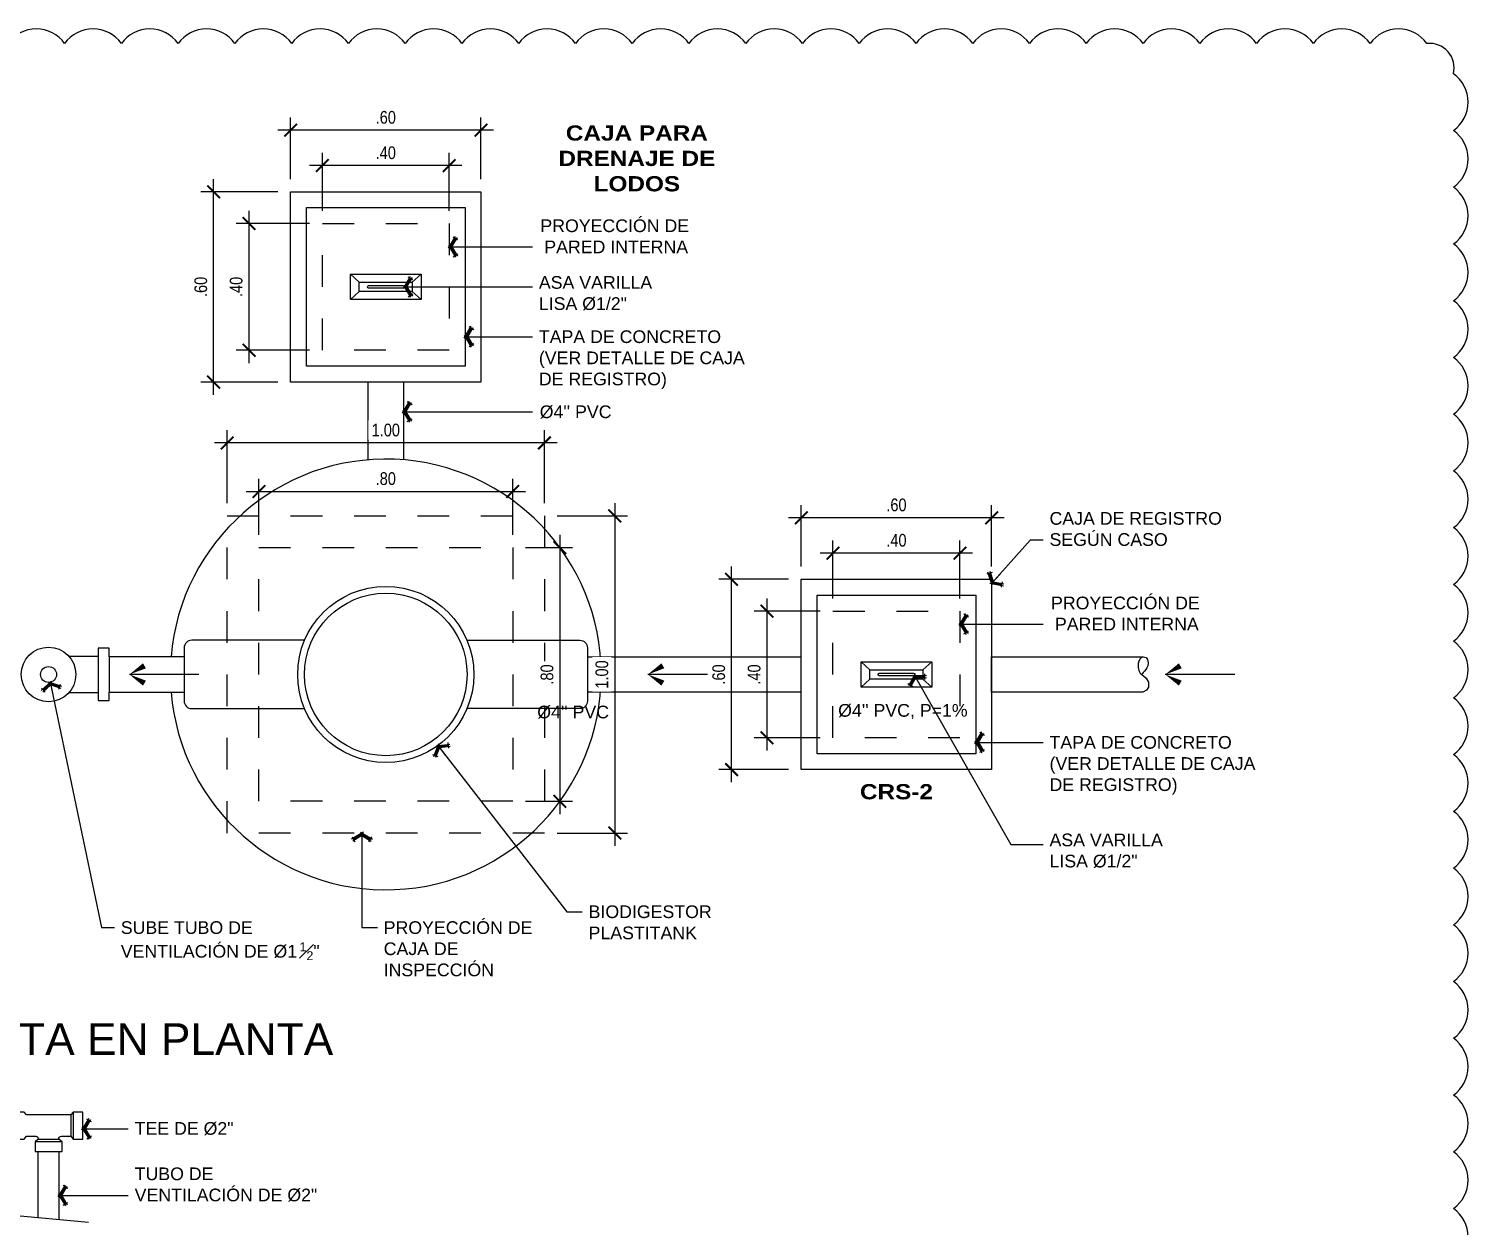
# Model space of a CAD drawing. Header units: metres. Extents: x 2 to 147, y 24 to 94.
# Drawn here: x 5.846 to 10.383, y 80.236 to 84.011 of the extents above; entities that cross this region are included whole.
import ezdxf
from ezdxf.xclip import XClip

# ---------------------------------------------------------------- set-up
doc = ezdxf.new("R2010")
doc.units = ezdxf.units.M
doc.header["$MEASUREMENT"] = 0
doc.header["$XCLIPFRAME"] = 0
doc.header["$PDMODE"] = 35
doc.linetypes.add('CONTINUA', pattern=[0])
doc.linetypes.add('HIDDEN', pattern=[0.375, 0.25, -0.125])
doc.layers.get('Defpoints').update_dxf_attribs({"color": 171})
for name, color, linetype in [('A RESIDUAL', 5, 'Continuous'), ('Cotas', 1, 'Continuous'), ('DET HIDRO', 6, 'Continuous'), ('TEXTOS', 2, 'Continuous'), ('TEXTOS HIDRO', 2, 'Continuous')]:
    doc.layers.add(name, color=color, linetype=linetype)
doc.styles.add('ARIAL', font='arial.ttf')
doc.styles.add('COTAS', font='ARIALN.TTF')
doc.styles.add('TEXTO HIDROSANITARIO', font='arial.ttf')
doc.styles.add('TITULOS', font='')
doc.styles.get('TITULOS').set_extended_font_data('Arial Black', bold=True)
doc.dimstyles.new('ESC-20', dxfattribs={"dimtxt": 0.04, "dimasz": 0.04, "dimexe": 0.04, "dimexo": 0.04, "dimgap": 0.02, "dimtad": 1, "dimzin": 4, "dimdsep": 46, "dimtxsty": 'COTAS', "dimblk": 'ARCHTICK', "dimcen": 0.04, "dimdle": 0.04, "dimclrd": 1, "dimclre": 1, "dimclrt": 2, "dimazin": 0, "dimtfac": 0.7499999999999999, "dimtmove": 1, "dimatfit": 3, "dimldrblk": 'FLE', "dimfxl": 0.1, "dimtvp": 1.5, "dimtfill": 1, "dimtolj": 1, "dimtzin": 0, "dimarcsym": 0})

# ---------------------------------------------------------------- blocks, each defined once
blk = doc.blocks.new('_ARCHTICK')
at = {"color": 0, "linetype": 'ByBlock', "const_width": 0.15}
blk.add_lwpolyline([(-0.5, -0.5), (0.5, 0.5)], dxfattribs=at)
blk = doc.blocks.new('FLE')
at = {"linetype": 'Continuous'}
h = blk.add_hatch(color=2, dxfattribs=at)
h.paths.add_polyline_path([(-0.5723325628787279, -0.6174137853085995), (-0.4220655746757984, -0.7071067774668336), (3.725290298461914e-09, 3.725290298461914e-09), (-0.2038039118051529, 3.725290298461914e-09)])
h.paths.add_polyline_path([(-0.4220655765384436, 0.7071067839860916), (-0.5723325610160828, 0.6174137927591801), (-0.2038039118051529, 3.725290298461914e-09), (3.725290298461914e-09, 3.725290298461914e-09)])
at = {"color": 1, "linetype": 'Continuous'}
for p, q in [((0, 0), (-1, 0)), ((-0.3089696932584047, 0.7746126838028431), (-0.685428449884057, 0.5499078882858157)), ((-0.203803913667798, 0), (-0.6398384645581245, 0.7305096760392189)), ((-0.203803913667798, 0), (-0.6398384645581245, -0.7305096751078963)), ((0.06750589981675148, -0.1130958832800388), (-0.4895714800804853, 0.820202668197453)), ((0.06750590354204178, 0.113095885142684), (-0.4895714800804853, -0.820202668197453)), ((-0.6854284480214119, -0.549907885491848), (-0.3089696951210499, -0.7746126800775528))]:
    blk.add_line(p, q, dxfattribs=at)
blk = doc.blocks.new('FLECHA')
at = {"color": 2, "linetype": 'Continuous'}
blk.add_line((-0.8999999996740371, 1.4210854715202e-14), (3.492459654808044e-10, 1.4210854715202e-14), dxfattribs=at)
for points in [[(-0.1761057155672461, 0.1449759528041028), (3.492459654808044e-10, 1.4210854715202e-14), (-0.213605715543963, 0.08002404728905788)], [(-0.213605715543963, -0.08002404682336817), (3.492459654808044e-10, 1.4210854715202e-14), (-0.1761057155672461, -0.1449759528040744)]]:
    blk.add_solid(points, dxfattribs=at)
blk = doc.blocks.new('*D96')
at = {"layer": 'Cotas', "color": 1, "lineweight": -2, "transparency": 16777216}
for p, q in [((6.470960439726781, 82.5154109094221), (6.470960439726781, 82.74552390956542)), ((7.470960439726781, 82.5154109094221), (7.470960439726781, 82.74552390956542)), ((7.510960439726781, 82.70552390956541), (6.430960439726781, 82.70552390956541))]:
    blk.add_line(p, q, dxfattribs=at)
at = {"layer": 'Defpoints', "color": 0, "transparency": 16777216}
for p in [(6.470960439726781, 82.70552390956541), (6.470960439726781, 82.4754109094221), (7.470960439726781, 82.4754109094221)]:
    blk.add_point(p, dxfattribs=at)
at = {"layer": 'Cotas', "color": 1, "lineweight": -2, "transparency": 16777216, "xscale": 0.04, "yscale": 0.04, "zscale": 0.04, "rotation": 180}
blk.add_blockref('_ARCHTICK', (6.470960439726781, 82.70552390956541), dxfattribs=at)
at = {"layer": 'Cotas', "color": 1, "lineweight": -2, "transparency": 16777216, "xscale": 0.04, "yscale": 0.04, "zscale": 0.04}
blk.add_blockref('_ARCHTICK', (7.470960439726781, 82.70552390956541), dxfattribs=at)
at = {"layer": 'Cotas', "color": 2, "transparency": 16777216, "insert": (6.970960439726781, 82.74594682907428), "char_height": 0.04, "attachment_point": 5, "style": 'COTAS', "bg_fill": 3, "box_fill_scale": 1.25, "bg_fill_color": 256, "bg_fill_true_color": 13158600, "bg_fill_transparency": 0}
blk.add_mtext('\\A1;1.00', dxfattribs=at)
blk = doc.blocks.new('*D97')
at = {"layer": 'Cotas', "color": 1, "lineweight": -2, "transparency": 16777216}
for p, q in [((6.770960439680209, 83.43748164916629), (6.770960439680209, 83.6199141095321)), ((7.170960439773353, 83.43748164916629), (7.170960439773353, 83.6199141095321)), ((7.210960439773353, 83.5799141095321), (6.730960439680209, 83.5799141095321))]:
    blk.add_line(p, q, dxfattribs=at)
at = {"layer": 'Defpoints', "color": 0, "transparency": 16777216}
for p in [(6.770960439680209, 83.5799141095321), (6.770960439680209, 83.39748164916628), (7.170960439773353, 83.39748164916628)]:
    blk.add_point(p, dxfattribs=at)
at = {"layer": 'Cotas', "color": 1, "lineweight": -2, "transparency": 16777216, "xscale": 0.04, "yscale": 0.04, "zscale": 0.04, "rotation": 180}
blk.add_blockref('_ARCHTICK', (6.770960439680209, 83.5799141095321), dxfattribs=at)
at = {"layer": 'Cotas', "color": 1, "lineweight": -2, "transparency": 16777216, "xscale": 0.04, "yscale": 0.04, "zscale": 0.04}
blk.add_blockref('_ARCHTICK', (7.170960439773353, 83.5799141095321), dxfattribs=at)
at = {"layer": 'Cotas', "color": 2, "transparency": 16777216, "insert": (6.970960439726781, 83.62033702904097), "char_height": 0.04, "attachment_point": 5, "style": 'COTAS', "bg_fill": 3, "box_fill_scale": 1.25, "bg_fill_color": 256, "bg_fill_true_color": 13158600, "bg_fill_transparency": 0}
blk.add_mtext('\\A1;.40', dxfattribs=at)
blk = doc.blocks.new('*D98')
at = {"layer": 'Cotas', "color": 1, "lineweight": -2, "transparency": 16777216}
for p, q in [((6.670960439703492, 83.53748164902659), (6.670960439703492, 83.73149819527039)), ((7.27096043975007, 83.53748164902659), (7.27096043975007, 83.73149819527039)), ((7.31096043975007, 83.69149819527038), (6.630960439703492, 83.69149819527038))]:
    blk.add_line(p, q, dxfattribs=at)
at = {"layer": 'Defpoints', "color": 0, "transparency": 16777216}
for p in [(6.670960439703492, 83.69149819527038), (6.670960439703492, 83.49748164902658), (7.27096043975007, 83.49748164902658)]:
    blk.add_point(p, dxfattribs=at)
at = {"layer": 'Cotas', "color": 1, "lineweight": -2, "transparency": 16777216, "xscale": 0.04, "yscale": 0.04, "zscale": 0.04, "rotation": 180}
blk.add_blockref('_ARCHTICK', (6.670960439703492, 83.69149819527038), dxfattribs=at)
at = {"layer": 'Cotas', "color": 1, "lineweight": -2, "transparency": 16777216, "xscale": 0.04, "yscale": 0.04, "zscale": 0.04}
blk.add_blockref('_ARCHTICK', (7.27096043975007, 83.69149819527038), dxfattribs=at)
at = {"layer": 'Cotas', "color": 2, "transparency": 16777216, "insert": (6.970960439726781, 83.73192111477925), "char_height": 0.04, "attachment_point": 5, "style": 'COTAS', "bg_fill": 3, "box_fill_scale": 1.25, "bg_fill_color": 256, "bg_fill_true_color": 13158600, "bg_fill_transparency": 0}
blk.add_mtext('\\A1;.60', dxfattribs=at)
blk = doc.blocks.new('*D42')
at = {"layer": 'Cotas', "color": 1, "lineweight": -2, "transparency": 16777216}
for p, q in [((6.730960439563797, 83.39748164916631), (6.499844706871026, 83.39748164916631)), ((6.539844706871026, 82.95748164907322), (6.539844706871026, 83.43748164916632)), ((6.730960440262289, 82.99748164907322), (6.499844706871026, 82.99748164907322))]:
    blk.add_line(p, q, dxfattribs=at)
at = {"layer": 'Defpoints', "color": 0, "transparency": 16777216}
for p in [(6.539844706871026, 83.39748164916631), (6.770960439563797, 83.39748164916631), (6.770960440262289, 82.99748164907322)]:
    blk.add_point(p, dxfattribs=at)
at = {"layer": 'Cotas', "color": 1, "lineweight": -2, "transparency": 16777216, "xscale": 0.04, "yscale": 0.04, "zscale": 0.04}
for p, rotation in [((6.539844706871026, 83.39748164916631), 90), ((6.539844706871026, 82.99748164907322), 270)]:
    blk.add_blockref('_ARCHTICK', p, dxfattribs=dict(at, rotation=rotation))
at = {"layer": 'Cotas', "color": 2, "transparency": 16777216, "insert": (6.499421787362181, 83.19748164911975), "char_height": 0.04, "attachment_point": 5, "rotation": 90, "style": 'COTAS', "bg_fill": 3, "box_fill_scale": 1.25, "bg_fill_color": 256, "bg_fill_true_color": 13158600, "bg_fill_transparency": 0}
blk.add_mtext('\\A1;.40', dxfattribs=at)
blk = doc.blocks.new('*D43')
at = {"layer": 'Cotas', "color": 1, "lineweight": -2, "transparency": 16777216}
for p, q in [((6.42826062113274, 82.85748164898008), (6.42826062113274, 83.53748164902662)), ((6.630960439703496, 83.49748164902661), (6.38826062113274, 83.49748164902661)), ((6.630960440634818, 82.89748164898009), (6.38826062113274, 82.89748164898009))]:
    blk.add_line(p, q, dxfattribs=at)
at = {"layer": 'Defpoints', "color": 0, "transparency": 16777216}
for p in [(6.42826062113274, 83.49748164902661), (6.670960439703496, 83.49748164902661), (6.670960440634818, 82.89748164898009)]:
    blk.add_point(p, dxfattribs=at)
at = {"layer": 'Cotas', "color": 1, "lineweight": -2, "transparency": 16777216, "xscale": 0.04, "yscale": 0.04, "zscale": 0.04}
for p, rotation in [((6.42826062113274, 83.49748164902661), 90), ((6.42826062113274, 82.89748164898009), 270)]:
    blk.add_blockref('_ARCHTICK', p, dxfattribs=dict(at, rotation=rotation))
at = {"layer": 'Cotas', "color": 2, "transparency": 16777216, "insert": (6.387837701623894, 83.19748164900334), "char_height": 0.04, "attachment_point": 5, "rotation": 90, "style": 'COTAS', "bg_fill": 3, "box_fill_scale": 1.25, "bg_fill_color": 256, "bg_fill_true_color": 13158600, "bg_fill_transparency": 0}
blk.add_mtext('\\A1;.60', dxfattribs=at)
blk = doc.blocks.new('*D44')
at = {"layer": 'Cotas', "color": 1, "lineweight": -2, "transparency": 16777216}
for p, q in [((8.380577501872637, 82.21541090970148), (8.380577501872637, 82.39784337006729)), ((8.780577501965723, 82.21541090970148), (8.780577501965723, 82.39784337006729)), ((8.820577501965722, 82.35784337006729), (8.340577501872637, 82.35784337006729))]:
    blk.add_line(p, q, dxfattribs=at)
at = {"layer": 'Defpoints', "color": 0, "transparency": 16777216}
for p in [(8.380577501872637, 82.35784337006729), (8.380577501872637, 82.17541090970147), (8.780577501965723, 82.17541090970147)]:
    blk.add_point(p, dxfattribs=at)
at = {"layer": 'Cotas', "color": 1, "lineweight": -2, "transparency": 16777216, "xscale": 0.04, "yscale": 0.04, "zscale": 0.04, "rotation": 180}
blk.add_blockref('_ARCHTICK', (8.380577501872637, 82.35784337006729), dxfattribs=at)
at = {"layer": 'Cotas', "color": 1, "lineweight": -2, "transparency": 16777216, "xscale": 0.04, "yscale": 0.04, "zscale": 0.04}
blk.add_blockref('_ARCHTICK', (8.780577501965723, 82.35784337006729), dxfattribs=at)
at = {"layer": 'Cotas', "color": 2, "transparency": 16777216, "insert": (8.58057750191918, 82.39826628957616), "char_height": 0.04, "attachment_point": 5, "style": 'COTAS', "bg_fill": 3, "box_fill_scale": 1.25, "bg_fill_color": 256, "bg_fill_true_color": 13158600, "bg_fill_transparency": 0}
blk.add_mtext('\\A1;.40', dxfattribs=at)
blk = doc.blocks.new('*D45')
at = {"layer": 'Cotas', "color": 1, "lineweight": -2, "transparency": 16777216}
for p, q in [((8.28057750189592, 82.31541090956178), (8.28057750189592, 82.50942745580558)), ((8.88057750194244, 82.31541090956178), (8.88057750194244, 82.50942745580558)), ((8.92057750194244, 82.46942745580557), (8.24057750189592, 82.46942745580557))]:
    blk.add_line(p, q, dxfattribs=at)
at = {"layer": 'Defpoints', "color": 0, "transparency": 16777216}
for p in [(8.28057750189592, 82.46942745580557), (8.28057750189592, 82.27541090956177), (8.88057750194244, 82.27541090956177)]:
    blk.add_point(p, dxfattribs=at)
at = {"layer": 'Cotas', "color": 1, "lineweight": -2, "transparency": 16777216, "xscale": 0.04, "yscale": 0.04, "zscale": 0.04, "rotation": 180}
blk.add_blockref('_ARCHTICK', (8.28057750189592, 82.46942745580557), dxfattribs=at)
at = {"layer": 'Cotas', "color": 1, "lineweight": -2, "transparency": 16777216, "xscale": 0.04, "yscale": 0.04, "zscale": 0.04}
blk.add_blockref('_ARCHTICK', (8.88057750194244, 82.46942745580557), dxfattribs=at)
at = {"layer": 'Cotas', "color": 2, "transparency": 16777216, "insert": (8.58057750191918, 82.50985037531444), "char_height": 0.04, "attachment_point": 5, "style": 'COTAS', "bg_fill": 3, "box_fill_scale": 1.25, "bg_fill_color": 256, "bg_fill_true_color": 13158600, "bg_fill_transparency": 0}
blk.add_mtext('\\A1;.60', dxfattribs=at)
blk = doc.blocks.new('*D46')
at = {"layer": 'Cotas', "color": 1, "lineweight": -2, "transparency": 16777216}
for p, q in [((8.172573715478496, 81.7354109096084), (8.172573715478496, 82.2154109097015)), ((8.340577501756226, 82.1754109097015), (8.132573715478497, 82.1754109097015)), ((8.340577502454718, 81.77541090960841), (8.132573715478497, 81.77541090960841))]:
    blk.add_line(p, q, dxfattribs=at)
at = {"layer": 'Defpoints', "color": 0, "transparency": 16777216}
for p in [(8.172573715478496, 82.1754109097015), (8.380577501756225, 82.1754109097015), (8.380577502454717, 81.77541090960841)]:
    blk.add_point(p, dxfattribs=at)
at = {"layer": 'Cotas', "color": 1, "lineweight": -2, "transparency": 16777216, "xscale": 0.04, "yscale": 0.04, "zscale": 0.04}
for p, rotation in [((8.172573715478496, 82.1754109097015), 90), ((8.172573715478496, 81.77541090960841), 270)]:
    blk.add_blockref('_ARCHTICK', p, dxfattribs=dict(at, rotation=rotation))
at = {"layer": 'Cotas', "color": 2, "transparency": 16777216, "insert": (8.13215079596965, 81.97541090965494), "char_height": 0.04, "attachment_point": 5, "rotation": 90, "style": 'COTAS', "bg_fill": 3, "box_fill_scale": 1.25, "bg_fill_color": 256, "bg_fill_true_color": 13158600, "bg_fill_transparency": 0}
blk.add_mtext('\\A1;.40', dxfattribs=at)
blk = doc.blocks.new('*D47')
at = {"layer": 'Cotas', "color": 1, "lineweight": -2, "transparency": 16777216}
for p, q in [((8.06098962974021, 81.63541090951527), (8.06098962974021, 82.3154109095618)), ((8.240577501895924, 82.2754109095618), (8.02098962974021, 82.2754109095618)), ((8.240577502827247, 81.67541090951528), (8.02098962974021, 81.67541090951528))]:
    blk.add_line(p, q, dxfattribs=at)
at = {"layer": 'Defpoints', "color": 0, "transparency": 16777216}
for p in [(8.06098962974021, 82.2754109095618), (8.280577501895923, 82.2754109095618), (8.280577502827246, 81.67541090951528)]:
    blk.add_point(p, dxfattribs=at)
at = {"layer": 'Cotas', "color": 1, "lineweight": -2, "transparency": 16777216, "xscale": 0.04, "yscale": 0.04, "zscale": 0.04}
for p, rotation in [((8.06098962974021, 82.2754109095618), 90), ((8.06098962974021, 81.67541090951528), 270)]:
    blk.add_blockref('_ARCHTICK', p, dxfattribs=dict(at, rotation=rotation))
at = {"layer": 'Cotas', "color": 2, "transparency": 16777216, "insert": (8.020566710231364, 81.97541090953852), "char_height": 0.04, "attachment_point": 5, "rotation": 90, "style": 'COTAS', "bg_fill": 3, "box_fill_scale": 1.25, "bg_fill_color": 256, "bg_fill_true_color": 13158600, "bg_fill_transparency": 0}
blk.add_mtext('\\A1;.60', dxfattribs=at)
blk = doc.blocks.new('*D99')
at = {"layer": 'Cotas', "color": 1, "lineweight": -2, "transparency": 16777216}
for p, q in [((7.692657004536927, 82.51541090942213), (7.692657004536928, 81.43541090942212)), ((7.510960439726785, 82.47541090942212), (7.732657004536927, 82.47541090942212)), ((7.510960439726785, 81.47541090942212), (7.732657004536928, 81.47541090942212))]:
    blk.add_line(p, q, dxfattribs=at)
at = {"layer": 'Defpoints', "color": 0, "transparency": 16777216}
for p in [(7.470960439726785, 82.47541090942212), (7.470960439726785, 81.47541090942212), (7.692657004536928, 81.47541090942212)]:
    blk.add_point(p, dxfattribs=at)
at = {"layer": 'Cotas', "color": 1, "lineweight": -2, "transparency": 16777216, "xscale": 0.04, "yscale": 0.04, "zscale": 0.04}
for p, rotation in [((7.692657004536927, 82.47541090942212), 90), ((7.692657004536928, 81.47541090942212), 270)]:
    blk.add_blockref('_ARCHTICK', p, dxfattribs=dict(at, rotation=rotation))
at = {"layer": 'Cotas', "color": 2, "transparency": 16777216, "insert": (7.652234085028081, 81.97541090942211), "char_height": 0.04, "attachment_point": 5, "rotation": 90, "style": 'COTAS', "bg_fill": 3, "box_fill_scale": 1.25, "bg_fill_color": 256, "bg_fill_true_color": 13158600, "bg_fill_transparency": 0}
blk.add_mtext('\\A1;1.00', dxfattribs=at)
blk = doc.blocks.new('*D100')
at = {"layer": 'Defpoints', "color": 0, "transparency": 16777216}
for p in [(7.370960439750068, 82.37541090932899), (7.370960439750068, 81.57541090951526), (7.519716175466643, 81.57541090951526)]:
    blk.add_point(p, dxfattribs=at)
at = {"layer": 'DET HIDRO', "color": 1, "lineweight": -2, "transparency": 16777216}
for p, q in [((7.519716175466642, 82.415410909329), (7.519716175466643, 81.53541090951525)), ((7.410960439750068, 82.37541090932899), (7.559716175466642, 82.37541090932899)), ((7.410960439750068, 81.57541090951526), (7.559716175466643, 81.57541090951526))]:
    blk.add_line(p, q, dxfattribs=at)
at = {"layer": 'DET HIDRO', "color": 1, "lineweight": -2, "transparency": 16777216, "xscale": 0.04, "yscale": 0.04, "zscale": 0.04}
for p, rotation in [((7.519716175466642, 82.37541090932899), 90), ((7.519716175466643, 81.57541090951526), 270)]:
    blk.add_blockref('_ARCHTICK', p, dxfattribs=dict(at, rotation=rotation))
at = {"layer": 'DET HIDRO', "color": 2, "transparency": 16777216, "insert": (7.479293255957796, 81.97541090942211), "char_height": 0.04, "attachment_point": 5, "rotation": 90, "style": 'COTAS', "bg_fill": 3, "box_fill_scale": 1.25, "bg_fill_color": 256, "bg_fill_true_color": 13158600, "bg_fill_transparency": 0}
blk.add_mtext('\\A1;.80', dxfattribs=at)
blk = doc.blocks.new('*D101')
at = {"layer": 'Defpoints', "color": 0, "transparency": 16777216}
for p in [(7.370960439750064, 82.55227917528933), (6.570960439703498, 82.37541090932896), (7.370960439750064, 82.37541090932896)]:
    blk.add_point(p, dxfattribs=at)
at = {"layer": 'DET HIDRO', "color": 1, "lineweight": -2, "transparency": 16777216}
for p, q in [((6.570960439703498, 82.41541090932897), (6.570960439703498, 82.59227917528933)), ((7.370960439750064, 82.41541090932897), (7.370960439750064, 82.59227917528933)), ((6.530960439703498, 82.55227917528933), (7.410960439750064, 82.55227917528933))]:
    blk.add_line(p, q, dxfattribs=at)
at = {"layer": 'DET HIDRO', "color": 1, "lineweight": -2, "transparency": 16777216, "xscale": 0.04, "yscale": 0.04, "zscale": 0.04, "rotation": 180}
blk.add_blockref('_ARCHTICK', (6.570960439703498, 82.55227917528933), dxfattribs=at)
at = {"layer": 'DET HIDRO', "color": 1, "lineweight": -2, "transparency": 16777216, "xscale": 0.04, "yscale": 0.04, "zscale": 0.04}
blk.add_blockref('_ARCHTICK', (7.370960439750064, 82.55227917528933), dxfattribs=at)
at = {"layer": 'DET HIDRO', "color": 2, "transparency": 16777216, "insert": (6.970960439726781, 82.5927020947982), "char_height": 0.04, "attachment_point": 5, "style": 'COTAS', "bg_fill": 3, "box_fill_scale": 1.25, "bg_fill_color": 256, "bg_fill_true_color": 13158600, "bg_fill_transparency": 0}
blk.add_mtext('\\A1;.80', dxfattribs=at)

msp = doc.modelspace()

# ---------------------------------------------------------------- linework, layer by layer
at = {"layer": 'Cotas'}
msp.add_line((6.033514883214508, 80.24709273384283), (5.784416377855365, 80.27101225008587), dxfattribs=at)
at = {"layer": 'DET HIDRO', "color": 1, "linetype": 'CONTINUA', "ltscale": 0.5}
for p, q in [((6.887313022240136, 83.21246005281094), (6.859867745739479, 83.23769800214316)), ((7.054607857213426, 83.21246005281094), (7.082053133714084, 83.23769800214316)), ((6.887313022240136, 83.18250324542853), (6.859867745739479, 83.15726529609631)), ((7.054607857213426, 83.18250324542853), (7.082053133714084, 83.15726529609631)), ((8.496930084432535, 81.99038931334613), (8.469484807931877, 82.01562726267835)), ((8.664224919405825, 81.99038931334613), (8.691670195906482, 82.01562726267835)), ((8.496930084432535, 81.96043250596372), (8.469484807931877, 81.9351945566315)), ((8.664224919405825, 81.96043250596372), (8.691670195906482, 81.9351945566315))]:
    msp.add_line(p, q, dxfattribs=at)
at = {"layer": 'DET HIDRO', "color": 1}
for p, q in [((6.064631983716112, 82.03187541689945), (6.064631983716112, 81.9189464017119)), ((6.099511551749032, 82.02908368225431), (6.099511551749032, 81.91827967323584))]:
    msp.add_line(p, q, dxfattribs=at)
at = {"layer": 'DET HIDRO', "color": 1, "linetype": 'Continuous'}
for p, q in [((5.9777123211733, 80.58636423105705), (5.9777123211733, 80.5196975644059)), ((5.941369075522658, 80.50923142976458), (5.874702408755098, 80.50923142976458))]:
    msp.add_line(p, q, dxfattribs=at)
at = {"layer": 'DET HIDRO', "color": 4}
for points in [[(7.27096043975007, 82.89748164898006), (6.670960439703492, 82.89748164898006), (6.670960439703492, 83.49748164902658), (7.27096043975007, 83.49748164902658)], [(8.88057750194244, 81.67541090951525), (8.28057750189592, 81.67541090951525), (8.28057750189592, 82.27541090956177), (8.88057750194244, 82.27541090956177)]]:
    msp.add_lwpolyline(points, close=True, dxfattribs=at)
at = {"layer": 'DET HIDRO', "color": 1, "ltscale": 0.25}
for points in [[(7.220960439819919, 82.94748164902663), (6.720960439633643, 82.94748164902663), (6.720960439633643, 83.44748164921285), (7.220960439819919, 83.44748164921285)], [(8.83057750201229, 81.72541090956182), (8.33057750182607, 81.72541090956182), (8.33057750182607, 82.22541090974804), (8.83057750201229, 82.22541090974804)]]:
    msp.add_lwpolyline(points, close=True, dxfattribs=at)
at = {"layer": 'DET HIDRO', "color": 2, "linetype": 'HIDDEN', "ltscale": 0.25}
for points in [[(7.170960439773353, 82.9974816490732), (6.770960439680209, 82.9974816490732), (6.770960439680209, 83.39748164916628), (7.170960439773353, 83.39748164916628)], [(7.470960439726781, 81.4754109094221), (6.470960439726781, 81.4754109094221), (6.470960439726781, 82.4754109094221), (7.470960439726781, 82.4754109094221)], [(7.370960439750064, 81.57541090951523), (6.570960439703498, 81.57541090951523), (6.570960439703498, 82.37541090932896), (7.370960439750064, 82.37541090932896)], [(8.780577501965723, 81.77541090960838), (8.380577501872637, 81.77541090960838), (8.380577501872637, 82.17541090970147), (8.780577501965723, 82.17541090970147)]]:
    msp.add_lwpolyline(points, close=True, dxfattribs=at)
at = {"layer": 'DET HIDRO', "color": 1}
for points in [[(7.082053133714084, 83.15726529609631), (6.859867745739479, 83.15726529609631), (6.859867745739479, 83.23769800214316), (7.082053133714084, 83.23769800214316)], [(8.691670195906482, 81.9351945566315), (8.469484807931877, 81.9351945566315), (8.469484807931877, 82.01562726267835), (8.691670195906482, 82.01562726267835)]]:
    msp.add_lwpolyline(points, close=True, dxfattribs=at)
at = {"layer": 'DET HIDRO', "color": 1, "linetype": 'CONTINUA'}
for points in [[(7.054607857213426, 83.18250324542853), (6.887313022240136, 83.18250324542853), (6.887313022240136, 83.21246005281094), (7.054607857213426, 83.21246005281094)], [(8.664224919405825, 81.96043250596372), (8.496930084432535, 81.96043250596372), (8.496930084432535, 81.99038931334613), (8.664224919405825, 81.99038931334613)]]:
    msp.add_lwpolyline(points, close=True, dxfattribs=at)
at = {"layer": 'DET HIDRO', "color": 3}
for points in [[(7.029054066244584, 83.19748164911974), (7.029054066244584, 83.19748164911974, -0.414213562373095), (7.025103851998296, 83.19353143487345), (6.916817027455266, 83.19353143487345, -0.414213562373095), (6.912866813208979, 83.19748164911974), (6.912866813208979, 83.19748164911974, -0.414213562373095), (6.916817027455266, 83.20143186336603), (7.025103851998296, 83.20143186336603, -0.414213562373095)], [(8.638671128436982, 81.97541090965493), (8.638671128436982, 81.97541090965493, -0.414213562373095), (8.634720914190694, 81.97146069540864), (8.526434089647665, 81.97146069540864, -0.414213562373095), (8.522483875401377, 81.97541090965493), (8.522483875401377, 81.97541090965493, -0.414213562373095), (8.526434089647665, 81.97936112390121), (8.634720914190694, 81.97936112390121, -0.414213562373095)]]:
    msp.add_lwpolyline(points, format="xyb", close=True, dxfattribs=at)
at = {"layer": 'DET HIDRO', "color": 3, "flags": 128}
for points in [[(6.915558435799625, 82.65221477745322), (6.915558435799625, 82.89748164898006)], [(7.026362443886768, 82.89748164898006), (7.026362443886768, 82.65221477745322)], [(6.335382920535352, 82.03081291334925), (6.099511551749032, 82.03081291334925), (6.099511551749032, 82.05800211688725), (6.064631983716112, 82.05800211688725), (6.064631983716112, 82.03187541689945), (5.973021423522454, 82.03187541689945)], [(7.606537959383871, 82.03081291334925), (8.28057750189592, 82.03081291334925)], [(5.973021423406038, 81.9189464017119), (6.064631983716112, 81.9189464017119), (6.064631983716112, 81.89369591072423), (6.099511551749032, 81.89369591072423), (6.099511551749032, 81.92000890526211), (6.335382920535352, 81.92000890502928)], [(8.28057750189592, 81.92000890526211), (7.606537959383871, 81.92000890502928)]]:
    msp.add_lwpolyline(points, dxfattribs=at)
at = {"layer": 'DET HIDRO', "color": 4, "linetype": 'ByBlock', "flags": 128}
for points in [[(6.715013392115083, 82.08316300835682), (6.359394690682251, 82.08316300835682, 0.4142135621826981), (6.335382920535352, 82.05915123832634), (6.335382920535352, 81.89167058051785, 0.4142135621826981), (6.359394690682251, 81.86765881048737), (6.715013392115083, 81.86765881048737)], [(7.226907487804141, 82.08316300835682), (7.582526189236972, 82.08316300835682, -0.4142135621826981), (7.606537959383871, 82.05915123832634), (7.606537959383871, 81.89167058051785, -0.4142135621826981), (7.582526189236972, 81.86765881048737), (7.226907487804141, 81.86765881048737)]]:
    msp.add_lwpolyline(points, format="xyb", dxfattribs=at)
at = {"layer": 'DET HIDRO', "color": 3, "linetype": 'ByBlock'}
msp.add_lwpolyline([(8.88057750194244, 82.03081291404774), (9.355038849389217, 82.03081291404774), (9.348764060865193, 82.02514780502057), (9.344222903702445, 82.01720990592835), (9.342330847619138, 82.00965004091373), (9.34227309071835, 81.99776775323076), (9.344685076371803, 81.98772943302279), (9.34910693518728, 81.97969908014161), (9.359559102783948, 81.9712669065058), (9.367599284727163, 81.96323636386765), (9.37523735417895, 81.9511906446725), (9.37483524168752, 81.93512955986185), (9.37483524168752, 81.93512955986185), (9.369207045514173, 81.92589450234769), (9.369207045514173, 81.92589450234769), (9.3570504097585, 81.92000890502928), (8.880577502058856, 81.92000890502928)], close=True, dxfattribs=at)
at = {"layer": 'DET HIDRO', "color": 1}
msp.add_lwpolyline([(9.355038849389217, 82.03081291428057), (9.359156990408934, 82.03081291428057), (9.367197172235734, 82.02868521868473), (9.37202114354264, 82.02226082285156), (9.373629248802587, 82.01262413364125), (9.372825368525497, 82.0029874448966), (9.370011270380616, 81.99616160689143), (9.366349876144938, 81.99135510859301), (9.362373200928829, 81.98572184497712), (9.358755222390442, 81.98170666842012), (9.355941124361976, 81.97889600697195), (9.353931251083537, 81.9768882291693)], dxfattribs=at)
at = {"layer": 'DET HIDRO', "color": 2, "linetype": 'Continuous'}
msp.add_lwpolyline([(5.941369075522658, 80.25594097304489), (5.941369075522658, 80.47099154347885), (5.950425659617309, 80.47099154347885), (5.950425659617309, 80.50160171462554), (5.941369075522658, 80.50923142976458, -0.5313912419481109), (5.948436136435618, 80.5196975727878), (5.9777123211733, 80.5196975644059), (5.985342036312346, 80.510640979962), (6.015952207459037, 80.510640979962), (6.015952207459037, 80.59542081526811), (5.985342036312346, 80.59542081526811), (5.9777123211733, 80.58636423105705), (5.838359163220872, 80.58636423105705), (5.83072944796541, 80.59542081526811), (5.80011927681872, 80.59542081526811), (5.80011927681872, 80.510640979962), (5.83072944796541, 80.510640979962), (5.838359163220872, 80.5196975644059), (5.867635347958554, 80.5196975727878, -0.5313912419481109), (5.874702408755098, 80.50923142976458), (5.865645824660447, 80.50160171462554), (5.865645824660447, 80.47099154347885), (5.874702408755098, 80.47099154347885), (5.874702408755098, 80.26234259478147)], format="xyb", dxfattribs=at)
at = {"layer": 'DET HIDRO', "color": 1, "linetype": 'Continuous'}
for points in [[(5.985342036312346, 80.59542081526811), (5.985342036312346, 80.510640979962)], [(5.950425659617309, 80.50160171462554), (5.865645824660447, 80.50160171462554)], [(5.874702408755098, 80.47099154347885), (5.941369075522658, 80.47099154347885)]]:
    msp.add_lwpolyline(points, dxfattribs=at)
at = {"layer": 'DET HIDRO', "color": 4, "linetype": 'ByBlock'}
msp.add_circle((6.970960439959612, 81.9754109094221), 0.277703810017556, dxfattribs=at)
at = {"layer": 'DET HIDRO', "color": 1, "linetype": 'ByBlock'}
msp.add_circle((6.970960439959612, 81.9754109094221), 0.2562111575389281, dxfattribs=at)
at = {"layer": 'DET HIDRO', "color": 3, "linetype": 'ByBlock'}
msp.add_circle((5.908035742430087, 81.9754109094221), 0.08608936844393611, dxfattribs=at)
at = {"layer": 'DET HIDRO', "color": 4}
msp.add_circle((5.908035742430087, 81.9754109094221), 0.02500000002328306, dxfattribs=at)
at = {"layer": 'DET HIDRO', "color": 3}
msp.add_arc((6.970960439959612, 81.9754109094221), 0.6790676385862753, 184.6797003624332, 175.3202996779958, dxfattribs=at)

# ---------------------------------------------------------------- block references
at = {"layer": 'A RESIDUAL', "xscale": -0.2430437681300012, "yscale": 0.2430437681300012, "zscale": 0.2430437681300012}
for p in [(6.162975727193128, 81.97541090965493), (9.427986418813504, 81.97541090965493)]:
    msp.add_blockref('FLECHA', p, dxfattribs=at)
at = {"layer": 'A RESIDUAL'}
ref = msp.add_blockref('FLECHA', (7.797058997754078, 81.97541090965493), dxfattribs=dict(at, xscale=-0.2430437681300012, yscale=0.2430437681300012, zscale=0.2430437681300012))
XClip(ref).set_block_clipping_path([(-0.7732053939253092, -0.22795073129236698), (0.04046040028333664, 0.22795072570443153)])

# ---------------------------------------------------------------- texts
at = {"layer": 'A RESIDUAL', "color": 2, "insert": (7.762369853564138, 83.602422411753), "char_height": 0.04799999999999999, "width": 0.7518902824710905, "attachment_point": 5, "rotation": 8.141129722338463e-05, "style": 'TITULOS', "bg_fill": 3, "box_fill_scale": 1.2, "bg_fill_color": 256, "bg_fill_transparency": 0}
msp.add_mtext('\\A1;CAJA PARA DRENAJE DE LODOS', dxfattribs=at)
at = {"layer": 'TEXTOS', "lineweight": 9, "insert": (6.196133369420522, 80.82480157519505), "char_height": 0.1, "width": 1.220031377899045, "attachment_point": 5, "line_spacing_factor": 1.176470588235294, "style": 'ARIAL', "bg_fill": 3, "box_fill_scale": 1.25, "bg_fill_color": 0, "bg_fill_transparency": 0}
msp.add_mtext('VISTA EN PLANTA', dxfattribs=at)

# ---------------------------------------------------------------- leaders
at = {"layer": 'TEXTOS HIDRO', "linetype": 'Continuous', "annotation_type": 0, "has_hookline": 1, "hookline_direction": 0, "text_width": 0.4615279672578445, "horizontal_direction": (1, 7.680288844827129e-10, 0)}
msp.add_leader([(7.170960439773353, 83.32364375452121), (7.384945910246188, 83.32364375468555), (7.433497837818291, 83.3236437547042)], dimstyle='ESC-20', override={"dimgap": 0.02, "dimtad": 0}, dxfattribs=at)
at = {"layer": 'TEXTOS HIDRO', "linetype": 'Continuous', "annotation_type": 0, "has_hookline": 1, "hookline_direction": 0}
for points, text_width in [([(7.029054066244584, 83.19748164911974), (7.384945910246188, 83.19748164865408), (7.433497837818305, 83.19748164863545)], 0.3572714870395635), ([(7.220960439819919, 83.04053137796862), (7.384945910246188, 83.04053137796862), (7.433497837818305, 83.04053137798725)], 0.6457025920873124), ([(8.88057750194244, 82.26182147996158), (9.003114900010676, 82.40032238232483), (9.043114900010675, 82.40032238232483)], 0.53806275579809), ([(8.780577501965723, 82.13415303699716), (8.994562972438558, 82.13415303699716), (9.043114900010675, 82.13415303697853)], 0.4615279672578445), ([(5.913161177732121, 81.95094195127709), (6.075216773742881, 81.17728442864714), (6.115645396387276, 81.17728442866577)], 0.6206239199636199), ([(7.135166942685913, 81.75145638155041), (7.541740949460376, 81.2272844286658), (7.590292877032493, 81.22728442866578)], 0.3833015006821283), ([(8.83057750201229, 81.76135240185724), (8.994562972438558, 81.76135240185724), (9.043114900010675, 81.76135240187587)], 0.6457025920873124), ([(6.895801545431908, 81.4754109094221), (6.895801545431908, 81.17728442864714), (6.944353473004025, 81.17728442866577)], 0.4615279672578445), ([(6.015952207459037, 80.54252803789782), (6.118994834096071, 80.54252803813065), (6.159423456507636, 80.54252803811202)], 0.3078035470668486), ([(5.941369075522658, 80.33272393069561), (6.118994834096071, 80.33272393092844), (6.159423456507636, 80.33272393090981)], 0.5727967257844475)]:
    msp.add_leader(points, dimstyle='ESC-20', override={"dimgap": 0.02, "dimtad": 0}, dxfattribs=dict(at, text_width=text_width))

# ---------------------------------------------------------------- next in the draw order: texts
at = {"layer": 'TEXTOS HIDRO', "color": 2, "linetype": 'Continuous', "insert": (7.453497837833652, 83.30364375471956), "char_height": 0.04, "width": 0.4662390177353343, "attachment_point": 7, "rotation": 4.400481362500009e-08, "style": 'TEXTO HIDROSANITARIO', "bg_fill": 3, "box_fill_scale": 1.1, "bg_fill_color": 256, "bg_fill_true_color": 13158600, "bg_fill_transparency": 0}
msp.add_mtext('\\A1;\\pi0.0047111;{\\C256;PROYECCIÓN DE \\P\\pi0.017153;PARED INTERNA}', dxfattribs=at)
at = {"layer": 'TEXTOS HIDRO', "color": 2, "linetype": 'Continuous', "char_height": 0.04, "style": 'TEXTO HIDROSANITARIO', "bg_fill": 3, "box_fill_scale": 1.1, "bg_fill_color": 256, "bg_fill_true_color": 13158600, "bg_fill_transparency": 0}
for s, insert, width, attachment_point in [('{\\C256;ASA VARILLA LISA %%C1/2"}', (7.453497837818304, 83.17748164863545), 0.4656800432518834, 4), ('\\A1;{\\C256;TAPA DE CONCRETO (VER DETALLE DE CAJA DE REGISTRO)}', (7.453497837818304, 83.06053137798725), 0.6494859481582537, 1), ('\\A1;CAJA DE REGISTRO SEGÚN CASO', (9.063114900010675, 82.38032238232483), 0.5751864345899561, 7), ('\\A1;\\pi0.0047111;{\\C256;PROYECCIÓN DE \\P\\pi0.017153;PARED INTERNA}', (9.063114900010675, 82.11415303697854), 0.4662390177353343, 7), ('\\A1;{\\C256;TAPA DE CONCRETO (VER DETALLE DE CAJA DE REGISTRO)}', (9.063114900010675, 81.78135240187586), 0.6494859481582537, 1), ('BIODIGESTOR PLASTITANK', (7.610292877032492, 81.24728442866578), 0.471174013830894, 1), ('\\A1;SUBE TUBO DE VENTILACIÓN DE {\\C256;Ø}1{\\H0.5x; \\H1.4x;\\S1#2;}"', (6.135645396387275, 81.19728442866577), 0.6310139154160982, 1), ('PROYECCIÓN DE CAJA DE INSPECCIÓN', (6.964353473004024, 81.19728442866577), 0.471174013830894, 1), ('\\A1;TEE DE {\\C256;Ø}2"', (6.179423456507635, 80.52252803811203), 0.6310139154160982, 7), ('\\A1;TUBO DE VENTILACIÓN DE {\\C256;Ø}2"', (6.179423456507635, 80.31272393090981), 0.6082248638196791, 7)]:
    msp.add_mtext(s, dxfattribs=dict(at, insert=insert, width=width, attachment_point=attachment_point))
at = {"layer": 'TEXTOS HIDRO', "insert": (7.85177529040638, 81.85631289126573), "char_height": 0.04, "width": 0.2244927694406549, "attachment_point": 5, "style": 'TEXTO HIDROSANITARIO', "bg_fill": 3, "box_fill_scale": 1.1, "bg_fill_color": 256, "bg_fill_true_color": 13158600, "bg_fill_transparency": 9161100}
msp.add_mtext("\\A1;\\pi-0.58044;Ø4'' PVC", dxfattribs=at)

# ---------------------------------------------------------------- next in the draw order: dimensions: what is measured, and where the dimension line sits
at = {"layer": 'Cotas'}
for p1, p2, distance, picture, middle in [((7.170960439773353, 83.39748164916628), (6.770960439680209, 83.39748164916628), -0.18243246036581695, '*D97', (6.970960439726781, 83.62033702904097)), ((7.470960439726781, 82.4754109094221), (6.470960439726781, 82.4754109094221), -0.23011300014331937, '*D96', (6.970960439726781, 82.74594682907428)), ((8.780577501965723, 82.17541090970147), (8.380577501872637, 82.17541090970147), -0.18243246036581695, '*D44', (8.58057750191918, 82.39826628957616))]:
    dim = msp.add_aligned_dim(p1=p1, p2=p2, distance=distance, dimstyle='ESC-20', dxfattribs=at)
    dim.commit()
    dim.dimension.update_dxf_attribs({"geometry": picture, "text_midpoint": middle})

# ---------------------------------------------------------------- next in the draw order: dimensions: what is measured, and where the dimension line sits
for p1, p2, distance, picture, middle in [((7.27096043975007, 83.49748164902658), (6.670960439703492, 83.49748164902658), -0.1940165462438017, '*D98', (6.970960439726781, 83.73192111477925)), ((6.770960440262286, 82.9974816490732), (6.770960439563794, 83.39748164916628), 0.23111573269276778, '*D42', (6.499421787362181, 83.19748164911975)), ((8.88057750194244, 82.27541090956177), (8.28057750189592, 82.27541090956177), -0.1940165462438017, '*D45', (8.58057750191918, 82.50985037531444)), ((7.470960439726781, 82.4754109094221), (7.470960439726781, 81.4754109094221), 0.22169656481014677, '*D99', (7.652234085028081, 81.97541090942211))]:
    dim = msp.add_aligned_dim(p1=p1, p2=p2, distance=distance, dimstyle='ESC-20', dxfattribs=at)
    dim.commit()
    dim.dimension.update_dxf_attribs({"geometry": picture, "text_midpoint": middle})

# ---------------------------------------------------------------- next in the draw order: leaders
at = {"layer": 'TEXTOS HIDRO', "linetype": 'Continuous', "annotation_type": 0, "has_hookline": 1, "hookline_direction": 0}
for points, text_width in [([(7.026362443886768, 82.80371734374106), (7.384945910246188, 82.80371734374106), (7.433497837818305, 82.80371734375969)], 0.2218281036834925), ([(8.637514137471385, 81.97261768637426), (8.941546530964587, 81.43964431358273), (9.043114900010675, 81.43964431352755)], 0.3572714870395635)]:
    msp.add_leader(points, dimstyle='ESC-20', override={"dimgap": 0.02, "dimtad": 0}, dxfattribs=dict(at, text_width=text_width))

# ---------------------------------------------------------------- next in the draw order: texts
at = {"layer": 'A RESIDUAL', "color": 2, "insert": (8.58057750191918, 81.60542968430784), "char_height": 0.04799999999999999, "width": 0.2635959618008185, "attachment_point": 5, "rotation": 8.141129722338463e-05, "style": 'TITULOS', "bg_fill": 3, "box_fill_scale": 1.2, "bg_fill_color": 256, "bg_fill_transparency": 0}
msp.add_mtext('CRS-2', dxfattribs=at)
at = {"layer": 'TEXTOS HIDRO', "color": 2, "linetype": 'Continuous', "char_height": 0.04, "style": 'TEXTO HIDROSANITARIO', "bg_fill": 3, "box_fill_scale": 1.1, "bg_fill_color": 256, "bg_fill_true_color": 13158600, "bg_fill_transparency": 0}
for s, insert, width, attachment_point in [("\\A1;\\pi0.0026647;{\\C256;Ø4'' PVC}", (7.453497837818304, 82.82371734375968), 0.2244927694406549, 1), ('{\\C256;ASA VARILLA LISA %%C1/2"}', (9.063114900010675, 81.41964431352756), 0.3684747137858052, 4)]:
    msp.add_mtext(s, dxfattribs=dict(at, insert=insert, width=width, attachment_point=attachment_point))
at = {"layer": 'TEXTOS HIDRO', "insert": (8.977361071374304, 81.83477128160408), "char_height": 0.04, "width": 0.4049839017735334, "attachment_point": 7, "style": 'TEXTO HIDROSANITARIO', "bg_fill": 3, "box_fill_scale": 1.1, "bg_fill_color": 256, "bg_fill_true_color": 13158600, "bg_fill_transparency": 9161100}
msp.add_mtext("\\A1;\\pi-0.58044;Ø4'' PVC, P=1%", dxfattribs=at)

# ---------------------------------------------------------------- next in the draw order: dimensions: what is measured, and where the dimension line sits
at = {"layer": 'Cotas'}
dim = msp.add_aligned_dim(p1=(6.670960440634815, 82.89748164898006), p2=(6.670960439703492, 83.49748164902658), distance=0.24269981857075254, dimstyle='ESC-20', dxfattribs=at)
dim.commit()
dim.dimension.update_dxf_attribs({"geometry": '*D43', "text_midpoint": (6.387837701623894, 83.19748164900334)})
at = {"layer": 'DET HIDRO'}
dim = msp.add_aligned_dim(p1=(7.370960439750064, 82.37541090932896), p2=(7.370960439750064, 81.57541090951523), distance=0.14875573571657874, dimstyle='ESC-20', dxfattribs=at)
dim.commit()
dim.dimension.update_dxf_attribs({"geometry": '*D100', "text_midpoint": (7.479293255957796, 81.97541090942211)})

# ---------------------------------------------------------------- next in the draw order: dimensions: what is measured, and where the dimension line sits
at = {"layer": 'Cotas'}
dim = msp.add_aligned_dim(p1=(8.380577502454713, 81.77541090960838), p2=(8.380577501756221, 82.17541090970147), distance=0.20800378627772534, dimstyle='ESC-20', dxfattribs=at)
dim.commit()
dim.dimension.update_dxf_attribs({"geometry": '*D46', "text_midpoint": (8.13215079596965, 81.97541090965494)})
at = {"layer": 'DET HIDRO'}
dim = msp.add_aligned_dim(p1=(6.570960439703498, 82.37541090932896), p2=(7.370960439750064, 82.37541090932896), distance=0.17686826596036553, dimstyle='ESC-20', dxfattribs=at)
dim.commit()
dim.dimension.update_dxf_attribs({"geometry": '*D101', "text_midpoint": (6.970960439726781, 82.5927020947982)})

# ---------------------------------------------------------------- next in the draw order: dimensions: what is measured, and where the dimension line sits
at = {"layer": 'Cotas'}
dim = msp.add_aligned_dim(p1=(8.280577502827242, 81.67541090951525), p2=(8.28057750189592, 82.27541090956177), distance=0.2195878721557101, dimstyle='ESC-20', dxfattribs=at)
dim.commit()
dim.dimension.update_dxf_attribs({"geometry": '*D47', "text_midpoint": (8.020566710231364, 81.97541090953852)})

# ---------------------------------------------------------------- next in the draw order: linework, layer by layer
at = {"layer": 'Defpoints'}
msp.add_lwpolyline([(10.33625124267155, 80.11252616266388, 0.52056705), (10.33625124267155, 80.29143638889626, 0.52056705), (10.33625124267155, 80.47034661512863, 0.52056705), (10.33625124267155, 80.649256841361, 0.52056705), (10.33625124267155, 80.82816706759337, 0.52056705), (10.33625124267155, 81.00707729382574, 0.52056705), (10.33625124267155, 81.18598752005812, 0.52056705), (10.33625124267155, 81.3648977462905, 0.52056705), (10.33625124267155, 81.54380797252286, 0.52056705), (10.33625124267155, 81.72271819875523, 0.52056705), (10.33625124267155, 81.9016284249876, 0.52056705), (10.33625124267155, 82.08053865121997, 0.52056705), (10.33625124267155, 82.25944887745234, 0.52056705), (10.33625124267155, 82.43835910368472, 0.52056705), (10.33625124267155, 82.6172693299171, 0.52056705), (10.33625124267155, 82.79617955614947, 0.52056705), (10.33625124267155, 82.97508978238183, 0.52056705), (10.33625124267155, 83.1540000086142, 0.52056705), (10.33625124267155, 83.33291023484658, 0.52056705), (10.33625124267155, 83.51182046107894, 0.52056705), (10.33625124267155, 83.69073068731132, 0.52056705), (10.33625124267155, 83.86964091354369, 0.52056705), (10.25252072632003, 83.96482062342454, 0.52056705), (10.07361050008766, 83.96482062342454, 0.52056705), (9.89470027385529, 83.96482062342454, 0.52056705), (9.715790047622917, 83.96482062342454, 0.52056705), (9.536879821390544, 83.96482062342454, 0.52056705), (9.357969595158176, 83.96482062342454, 0.52056705), (9.179059368925802, 83.96482062342454, 0.52056705), (9.000149142693429, 83.96482062342454, 0.52056705), (8.82123891646106, 83.96482062342454, 0.52056705), (8.642328690228688, 83.96482062342454, 0.52056705), (8.463418463996318, 83.96482062342454, 0.52056705), (8.284508237763944, 83.96482062342454, 0.52056705), (8.105598011531573, 83.96482062342454, 0.52056705), (7.926687785299199, 83.96482062342454, 0.52056705), (7.747777559066829, 83.96482062342454, 0.52056705), (7.568867332834457, 83.96482062342454, 0.52056705), (7.389957106602088, 83.96482062342454, 0.52056705), (7.211046880369715, 83.96482062342454, 0.52056705), (7.032136654137342, 83.96482062342454, 0.52056705), (6.853226427904973, 83.96482062342454, 0.52056705), (6.6743162016726, 83.96482062342454, 0.52056705), (6.495405975440226, 83.96482062342454, 0.52056705), (6.316495749207857, 83.96482062342454, 0.52056705), (6.137585522975485, 83.96482062342454, 0.52056705), (5.958675296743111, 83.96482062342454, 0.52056705), (5.779765070510742, 83.96482062342454, 0.52056705)], format="xyb", dxfattribs=at)

doc.saveas('drawing.dxf')
